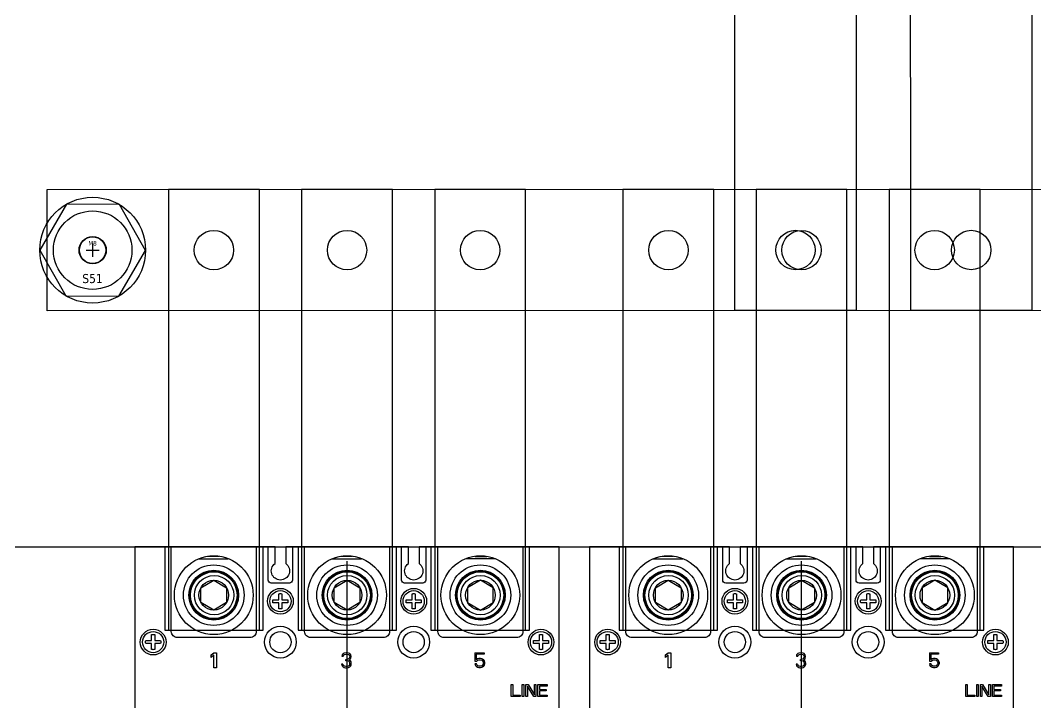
# Model space of a CAD drawing. Header units: millimetres. Extents: x 28713 to 59118, y -54378 to -19615.
# Drawn here: x 37591.1 to 37926.2, y -25653.9 to -25428.7 of the extents above; entities that cross this region are included whole.
import ezdxf

# ---------------------------------------------------------------- set-up
doc = ezdxf.new("R2010")
doc.units = ezdxf.units.MM
doc.header["$LTSCALE"] = 3
doc.linetypes.add('ACAD_ISO04W100', pattern=[30, 24, -3, 0, -3])
for name, color, linetype in [('@.VISIBLE', 7, 'Continuous'), ('centerline', 6, 'ACAD_ISO04W100'), ('equipments', 2, 'Continuous')]:
    doc.layers.add(name, color=color, linetype=linetype)
doc.styles.get("Standard").update_dxf_attribs({"font": 'arial.ttf'})

# ---------------------------------------------------------------- blocks, each defined once
blk = doc.blocks.new('ftgt5q3')
at = {"color": 252}
for p, q in [((37617.54, -25502.32), (37617.54, -25506.68)), ((37615.36, -25504.5), (37619.72, -25504.5))]:
    blk.add_line(p, q, dxfattribs=at)
at = {"color": 1}
blk.add_lwpolyline([(37608.9, -25489.33), (37600.08, -25504.54), (37608.72, -25519.57), (37626.18, -25519.67), (37635, -25504.6), (37626.36, -25489.43)], close=True, dxfattribs=at)
for radius in [17.46, 12.96, 4.37]:
    blk.add_circle((37617.54, -25504.5), radius, dxfattribs=at)
at = {"color": 1, "width": 30.0978, "attachment_point": 5}
for s, insert, char_height in [('{\\fTahoma|b0|i0|c0|p34;M8}', (37617.5, -25502.25), 1.5), ('{\\fTahoma|b0|i0|c0|p34;S51}', (37617.5, -25513.89), 3)]:
    blk.add_mtext(s, dxfattribs=dict(at, insert=insert, char_height=char_height))

msp = doc.modelspace()

# ---------------------------------------------------------------- linework, layer by layer
at = {"color": 6}
msp.add_circle((37614.98, -25504.54), 4.5, dxfattribs=at)
at = {"layer": '@.VISIBLE', "color": 1}
for points in [[(37826.95, -25370.41), (37866.95, -25370.41), (37866.97, -25524.48), (37826.97, -25524.48)], [(37599.98, -25484.54), (38213.98, -25484.41), (38213.98, -25524.41), (37599.98, -25524.54)], [(37640.01, -25629.91), (37670.01, -25629.91), (37670, -25484.52), (37640, -25484.52)], [(37790.01, -25629.91), (37820.01, -25629.91), (37820, -25484.52), (37790, -25484.52)]]:
    msp.add_lwpolyline(points, close=True, dxfattribs=at)
at = {"layer": '@.VISIBLE', "color": 2}
for points in [[(37884.95, -25370.41), (37924.95, -25370.41), (37924.97, -25524.46), (37884.97, -25524.46)], [(37683.95, -25629.91), (37713.95, -25629.91), (37713.94, -25484.5), (37683.94, -25484.5)], [(37833.95, -25629.91), (37863.95, -25629.91), (37863.94, -25484.5), (37833.94, -25484.5)]]:
    msp.add_lwpolyline(points, close=True, dxfattribs=at)
at = {"layer": '@.VISIBLE', "color": 4}
for points in [[(37727.89, -25629.91), (37757.89, -25629.91), (37757.88, -25484.5), (37727.88, -25484.5)], [(37877.89, -25629.91), (37907.89, -25629.91), (37907.88, -25484.5), (37877.88, -25484.5)]]:
    msp.add_lwpolyline(points, close=True, dxfattribs=at)
at = {"layer": '@.VISIBLE'}
msp.add_lwpolyline([(37525.45, -25602.41), (38284.45, -25602.41), (38284.45, -25859.41), (37525.45, -25859.41)], close=True, dxfattribs=at)
at = {"layer": '@.VISIBLE', "color": 1}
for centre in [(37655, -25504.52), (37805, -25504.52), (37846.96, -25504.48), (37655.07, -25618.41), (37805.07, -25618.41)]:
    msp.add_circle(centre, 6.5, dxfattribs=at)
at = {"layer": '@.VISIBLE', "color": 2}
for centre in [(37698.94, -25504.52), (37848.94, -25504.52), (37904.96, -25504.48), (37699.02, -25618.41), (37849.02, -25618.41)]:
    msp.add_circle(centre, 6.5, dxfattribs=at)
at = {"layer": '@.VISIBLE', "color": 4}
for centre in [(37742.88, -25504.51), (37892.88, -25504.51), (37742.95, -25618.41), (37892.95, -25618.41)]:
    msp.add_circle(centre, 6.5, dxfattribs=at)
at = {"layer": 'centerline'}
for p, q in [((37698.95, -25859.41), (37698.95, -25602.41)), ((37848.95, -25859.41), (37848.95, -25602.41))]:
    msp.add_line(p, q, dxfattribs=at)
at = {"layer": 'equipments'}
for p, q in [((37650.03, -25606.41), (37659.76, -25606.41)), ((37656.72, -25605.61), (37652.9, -25605.61)), ((37694.02, -25606.41), (37703.76, -25606.41)), ((37700.72, -25605.61), (37696.85, -25605.61)), ((37747.89, -25606.41), (37738.15, -25606.41)), ((37741.19, -25605.61), (37745.05, -25605.61)), ((37800.03, -25606.41), (37809.76, -25606.41)), ((37806.72, -25605.61), (37802.9, -25605.61)), ((37844.02, -25606.41), (37853.76, -25606.41)), ((37850.72, -25605.61), (37846.85, -25605.61)), ((37897.89, -25606.41), (37888.15, -25606.41)), ((37891.19, -25605.61), (37895.05, -25605.61)), ((37646.75, -25618.41), (37646.95, -25618.41)), ((37646.82, -25617.41), (37647.03, -25617.41)), ((37690.75, -25618.41), (37690.95, -25618.41)), ((37690.82, -25617.41), (37691.03, -25617.41)), ((37751.09, -25617.41), (37750.88, -25617.41)), ((37751.15, -25618.41), (37750.95, -25618.41)), ((37796.75, -25618.41), (37796.95, -25618.41)), ((37796.82, -25617.41), (37797.03, -25617.41)), ((37840.75, -25618.41), (37840.95, -25618.41)), ((37840.82, -25617.41), (37841.03, -25617.41)), ((37901.09, -25617.41), (37900.88, -25617.41)), ((37901.15, -25618.41), (37900.95, -25618.41))]:
    msp.add_line(p, q, dxfattribs=at)
for points in [[(37628.95, -25602.41), (37628.95, -25859.41), (37675.2, -25859.41), (37675.2, -25853.84, -3.106685), (37678.7, -25853.84), (37678.7, -25859.41), (37719.2, -25859.41), (37719.2, -25853.84, -3.106685), (37722.7, -25853.84), (37722.7, -25859.41), (37768.95, -25859.41), (37768.95, -25602.41), (37722.7, -25602.41), (37722.7, -25607.97, -3.106685), (37719.2, -25607.97), (37719.2, -25602.41), (37678.7, -25602.41), (37678.7, -25607.97, -3.106685), (37675.2, -25607.97), (37675.2, -25602.41)], [(37778.95, -25602.41), (37778.95, -25859.41), (37825.2, -25859.41), (37825.2, -25853.84, -3.106685), (37828.7, -25853.84), (37828.7, -25859.41), (37869.2, -25859.41), (37869.2, -25853.84, -3.106685), (37872.7, -25853.84), (37872.7, -25859.41), (37918.95, -25859.41), (37918.95, -25602.41), (37872.7, -25602.41), (37872.7, -25607.97, -3.106685), (37869.2, -25607.97), (37869.2, -25602.41), (37828.7, -25602.41), (37828.7, -25607.97, -3.106685), (37825.2, -25607.97), (37825.2, -25602.41)]]:
    msp.add_lwpolyline(points, format="xyb", close=True, dxfattribs=at)
at = {"layer": 'equipments', "color": 8}
for points in [[(37638.76, -25602.41), (37638.76, -25629.91), (37671.26, -25629.91), (37671.26, -25602.41)], [(37682.77, -25602.41), (37682.77, -25629.91), (37715.27, -25629.91), (37715.27, -25602.41)], [(37726.64, -25602.41), (37726.64, -25629.91), (37759.14, -25629.91), (37759.14, -25602.41)], [(37788.76, -25602.41), (37788.76, -25629.91), (37821.26, -25629.91), (37821.26, -25602.41)], [(37832.77, -25602.41), (37832.77, -25629.91), (37865.27, -25629.91), (37865.27, -25602.41)], [(37876.64, -25602.41), (37876.64, -25629.91), (37909.14, -25629.91), (37909.14, -25602.41)]]:
    msp.add_lwpolyline(points, dxfattribs=at)
at = {"layer": 'equipments'}
for points in [[(37669.45, -25602.41, 0.414214), (37668.95, -25602.91), (37668.95, -25630.41, -0.414214), (37666.95, -25632.41), (37642.95, -25632.41, -0.414214), (37640.95, -25630.41), (37640.95, -25602.91, 0.414214), (37640.45, -25602.41)], [(37681.45, -25602.41, 0.414214), (37680.95, -25602.91), (37680.95, -25613.41, -0.414214), (37679.95, -25614.41), (37673.95, -25614.41, -0.414214), (37672.95, -25613.41), (37672.95, -25602.91, 0.414214), (37672.45, -25602.41)], [(37713.45, -25602.41, 0.414214), (37712.95, -25602.91), (37712.95, -25630.41, -0.414214), (37710.95, -25632.41), (37686.95, -25632.41, -0.414214), (37684.95, -25630.41), (37684.95, -25602.91, 0.414214), (37684.45, -25602.41)], [(37725.45, -25602.41, 0.414214), (37724.95, -25602.91), (37724.95, -25613.41, -0.414214), (37723.95, -25614.41), (37717.95, -25614.41, -0.414214), (37716.95, -25613.41), (37716.95, -25602.91, 0.414214), (37716.45, -25602.41)], [(37757.45, -25602.41, 0.414214), (37756.95, -25602.91), (37756.95, -25630.41, -0.414214), (37754.95, -25632.41), (37730.95, -25632.41, -0.414214), (37728.95, -25630.41), (37728.95, -25602.91, 0.414214), (37728.45, -25602.41)], [(37819.45, -25602.41, 0.414214), (37818.95, -25602.91), (37818.95, -25630.41, -0.414214), (37816.95, -25632.41), (37792.95, -25632.41, -0.414214), (37790.95, -25630.41), (37790.95, -25602.91, 0.414214), (37790.45, -25602.41)], [(37831.45, -25602.41, 0.414214), (37830.95, -25602.91), (37830.95, -25613.41, -0.414214), (37829.95, -25614.41), (37823.95, -25614.41, -0.414214), (37822.95, -25613.41), (37822.95, -25602.91, 0.414214), (37822.45, -25602.41)], [(37863.45, -25602.41, 0.414214), (37862.95, -25602.91), (37862.95, -25630.41, -0.414214), (37860.95, -25632.41), (37836.95, -25632.41, -0.414214), (37834.95, -25630.41), (37834.95, -25602.91, 0.414214), (37834.45, -25602.41)], [(37875.45, -25602.41, 0.414214), (37874.95, -25602.91), (37874.95, -25613.41, -0.414214), (37873.95, -25614.41), (37867.95, -25614.41, -0.414214), (37866.95, -25613.41), (37866.95, -25602.91, 0.414214), (37866.45, -25602.41)], [(37907.45, -25602.41, 0.414214), (37906.95, -25602.91), (37906.95, -25630.41, -0.414214), (37904.95, -25632.41), (37880.95, -25632.41, -0.414214), (37878.95, -25630.41), (37878.95, -25602.91, 0.414214), (37878.45, -25602.41)]]:
    msp.add_lwpolyline(points, format="xyb", dxfattribs=at)
for points in [[(37650.71, -25620.86), (37650.71, -25615.96), (37654.95, -25613.51), (37659.2, -25615.96)], [(37694.71, -25620.86), (37694.71, -25615.96), (37698.95, -25613.51), (37703.2, -25615.96)], [(37747.2, -25620.86), (37747.2, -25615.96), (37742.95, -25613.51), (37738.71, -25615.96)], [(37800.71, -25620.86), (37800.71, -25615.96), (37804.95, -25613.51), (37809.2, -25615.96)], [(37844.71, -25620.86), (37844.71, -25615.96), (37848.95, -25613.51), (37853.2, -25615.96)], [(37897.2, -25620.86), (37897.2, -25615.96), (37892.95, -25613.51), (37888.71, -25615.96)], [(37659.2, -25615.96), (37659.2, -25620.86), (37654.95, -25623.31), (37650.71, -25620.86)], [(37703.2, -25615.96), (37703.2, -25620.86), (37698.95, -25623.31), (37694.71, -25620.86)], [(37738.71, -25615.96), (37738.71, -25620.86), (37742.95, -25623.31), (37747.2, -25620.86)], [(37809.2, -25615.96), (37809.2, -25620.86), (37804.95, -25623.31), (37800.71, -25620.86)], [(37853.2, -25615.96), (37853.2, -25620.86), (37848.95, -25623.31), (37844.71, -25620.86)], [(37888.71, -25615.96), (37888.71, -25620.86), (37892.95, -25623.31), (37897.2, -25620.86)], [(37721.45, -25622.88), (37721.29, -25622.89), (37721.12, -25622.9), (37720.95, -25622.91), (37720.79, -25622.9), (37720.62, -25622.89), (37720.45, -25622.88), (37720.45, -25620.91), (37718.48, -25620.91), (37718.46, -25620.57), (37718.46, -25620.24), (37718.48, -25619.91), (37720.45, -25619.91), (37720.45, -25617.93)], [(37720.45, -25617.93), (37720.62, -25617.92), (37720.79, -25617.91), (37720.95, -25617.91), (37721.12, -25617.91), (37721.29, -25617.92), (37721.45, -25617.93), (37721.45, -25619.91), (37723.43, -25619.91), (37723.45, -25620.24), (37723.45, -25620.57), (37723.43, -25620.91), (37721.45, -25620.91), (37721.45, -25622.88)], [(37871.45, -25622.88), (37871.29, -25622.89), (37871.12, -25622.9), (37870.95, -25622.91), (37870.79, -25622.9), (37870.62, -25622.89), (37870.45, -25622.88), (37870.45, -25620.91), (37868.48, -25620.91), (37868.46, -25620.57), (37868.46, -25620.24), (37868.48, -25619.91), (37870.45, -25619.91), (37870.45, -25617.93)], [(37870.45, -25617.93), (37870.62, -25617.92), (37870.79, -25617.91), (37870.95, -25617.91), (37871.12, -25617.91), (37871.29, -25617.92), (37871.45, -25617.93), (37871.45, -25619.91), (37873.43, -25619.91), (37873.45, -25620.24), (37873.45, -25620.57), (37873.43, -25620.91), (37871.45, -25620.91), (37871.45, -25622.88)], [(37700.09, -25641.87), (37700.27, -25641.55), (37700.35, -25641.24), (37700.35, -25640.81), (37700.27, -25640.38), (37700.09, -25640.07), (37699.64, -25639.85), (37700, -25639.53), (37700.18, -25639.21), (37700.27, -25638.79), (37700.27, -25638.58), (37700.18, -25638.15), (37699.82, -25637.72), (37699.47, -25637.51), (37698.84, -25637.41), (37698.67, -25637.41), (37698.04, -25637.51), (37697.69, -25637.72), (37697.33, -25638.15), (37697.24, -25638.58), (37697.69, -25638.58), (37697.87, -25638.26), (37698.13, -25638.04), (37698.58, -25637.94), (37698.93, -25637.94), (37699.38, -25638.04), (37699.64, -25638.26), (37699.82, -25638.58), (37699.82, -25638.79), (37699.64, -25639.21), (37699.47, -25639.43), (37698.93, -25639.64)], [(37697.6, -25641.24), (37697.69, -25641.45), (37697.87, -25641.66), (37698.04, -25641.77), (37698.49, -25641.87), (37699.02, -25641.87), (37699.47, -25641.77), (37699.64, -25641.66), (37699.82, -25641.45), (37699.91, -25641.24), (37699.91, -25640.81), (37699.73, -25640.38), (37699.47, -25640.17), (37698.93, -25640.07), (37698.58, -25640.07), (37698.58, -25639.64), (37698.93, -25639.64)], [(37741.15, -25637.41), (37744.18, -25637.41), (37744.18, -25637.94), (37741.6, -25637.94), (37741.6, -25639.64), (37742.04, -25639.32), (37742.49, -25639.21), (37743.02, -25639.21), (37743.47, -25639.32), (37743.91, -25639.64), (37744.18, -25640.07), (37744.35, -25640.6), (37744.35, -25641.02), (37744.18, -25641.55), (37743.91, -25641.98), (37743.47, -25642.3), (37743.02, -25642.41), (37742.49, -25642.41), (37742.04, -25642.3), (37741.6, -25641.98), (37741.33, -25641.55)], [(37741.15, -25637.41), (37741.15, -25640.17), (37741.78, -25640.17), (37742.13, -25639.85), (37742.49, -25639.75), (37743.02, -25639.75), (37743.38, -25639.85), (37743.64, -25640.07), (37743.82, -25640.38), (37743.91, -25640.7), (37743.91, -25640.92), (37743.82, -25641.24), (37743.64, -25641.55), (37743.38, -25641.77)], [(37850.09, -25641.87), (37850.27, -25641.55), (37850.35, -25641.24), (37850.35, -25640.81), (37850.27, -25640.38), (37850.09, -25640.07), (37849.64, -25639.85), (37850, -25639.53), (37850.18, -25639.21), (37850.27, -25638.79), (37850.27, -25638.58), (37850.18, -25638.15), (37849.82, -25637.72), (37849.47, -25637.51), (37848.84, -25637.41), (37848.67, -25637.41), (37848.04, -25637.51), (37847.69, -25637.72), (37847.33, -25638.15), (37847.24, -25638.58), (37847.69, -25638.58), (37847.87, -25638.26), (37848.13, -25638.04), (37848.58, -25637.94), (37848.93, -25637.94), (37849.38, -25638.04), (37849.64, -25638.26), (37849.82, -25638.58), (37849.82, -25638.79), (37849.64, -25639.21), (37849.47, -25639.43), (37848.93, -25639.64)], [(37847.6, -25641.24), (37847.69, -25641.45), (37847.87, -25641.66), (37848.04, -25641.77), (37848.49, -25641.87), (37849.02, -25641.87), (37849.47, -25641.77), (37849.64, -25641.66), (37849.82, -25641.45), (37849.91, -25641.24), (37849.91, -25640.81), (37849.73, -25640.38), (37849.47, -25640.17), (37848.93, -25640.07), (37848.58, -25640.07), (37848.58, -25639.64), (37848.93, -25639.64)], [(37891.15, -25637.41), (37894.18, -25637.41), (37894.18, -25637.94), (37891.6, -25637.94), (37891.6, -25639.64), (37892.04, -25639.32), (37892.49, -25639.21), (37893.02, -25639.21), (37893.47, -25639.32), (37893.91, -25639.64), (37894.18, -25640.07), (37894.35, -25640.6), (37894.35, -25641.02), (37894.18, -25641.55), (37893.91, -25641.98), (37893.47, -25642.3), (37893.02, -25642.41), (37892.49, -25642.41), (37892.04, -25642.3), (37891.6, -25641.98), (37891.33, -25641.55)], [(37891.15, -25637.41), (37891.15, -25640.17), (37891.78, -25640.17), (37892.13, -25639.85), (37892.49, -25639.75), (37893.02, -25639.75), (37893.38, -25639.85), (37893.64, -25640.07), (37893.82, -25640.38), (37893.91, -25640.7), (37893.91, -25640.92), (37893.82, -25641.24), (37893.64, -25641.55), (37893.38, -25641.77)], [(37697.6, -25641.24), (37697.15, -25641.24), (37697.24, -25641.55), (37697.42, -25641.87), (37697.69, -25642.09), (37698.04, -25642.3), (37698.4, -25642.41), (37699.11, -25642.41), (37699.47, -25642.3), (37699.82, -25642.09), (37700.09, -25641.87)], [(37743.38, -25641.77), (37743.02, -25641.87), (37742.49, -25641.87), (37742.13, -25641.77), (37741.87, -25641.55), (37741.69, -25641.13), (37741.15, -25641.13), (37741.33, -25641.55)], [(37847.6, -25641.24), (37847.15, -25641.24), (37847.24, -25641.55), (37847.42, -25641.87), (37847.69, -25642.09), (37848.04, -25642.3), (37848.4, -25642.41), (37849.11, -25642.41), (37849.47, -25642.3), (37849.82, -25642.09), (37850.09, -25641.87)], [(37893.38, -25641.77), (37893.02, -25641.87), (37892.49, -25641.87), (37892.13, -25641.77), (37891.87, -25641.55), (37891.69, -25641.13), (37891.15, -25641.13), (37891.33, -25641.55)]]:
    msp.add_lwpolyline(points, dxfattribs=at)
for points in [[(37679.43, -25620.91), (37677.45, -25620.91), (37677.45, -25622.88), (37677.29, -25622.89), (37677.12, -25622.9), (37676.95, -25622.91), (37676.79, -25622.9), (37676.62, -25622.89), (37676.45, -25622.88), (37676.45, -25620.91), (37674.48, -25620.91), (37674.46, -25620.57), (37674.46, -25620.24), (37674.48, -25619.91), (37676.45, -25619.91), (37676.45, -25617.93), (37676.62, -25617.92), (37676.79, -25617.91), (37676.95, -25617.91), (37677.12, -25617.91), (37677.29, -25617.92), (37677.45, -25617.93), (37677.45, -25619.91), (37679.43, -25619.91), (37679.45, -25620.24), (37679.45, -25620.57)], [(37829.43, -25620.91), (37827.45, -25620.91), (37827.45, -25622.88), (37827.29, -25622.89), (37827.12, -25622.9), (37826.95, -25622.91), (37826.79, -25622.9), (37826.62, -25622.89), (37826.45, -25622.88), (37826.45, -25620.91), (37824.48, -25620.91), (37824.46, -25620.57), (37824.46, -25620.24), (37824.48, -25619.91), (37826.45, -25619.91), (37826.45, -25617.93), (37826.62, -25617.92), (37826.79, -25617.91), (37826.95, -25617.91), (37827.12, -25617.91), (37827.29, -25617.92), (37827.45, -25617.93), (37827.45, -25619.91), (37829.43, -25619.91), (37829.45, -25620.24), (37829.45, -25620.57)], [(37635.45, -25634.41), (37635.45, -25636.38), (37635.29, -25636.39), (37635.12, -25636.4), (37634.95, -25636.41), (37634.79, -25636.4), (37634.62, -25636.39), (37634.45, -25636.38), (37634.45, -25634.41), (37632.48, -25634.41), (37632.46, -25634.07), (37632.46, -25633.74), (37632.48, -25633.41), (37634.45, -25633.41), (37634.45, -25631.43), (37634.62, -25631.42), (37634.79, -25631.41), (37634.95, -25631.41), (37635.12, -25631.41), (37635.29, -25631.42), (37635.45, -25631.43), (37635.45, -25633.41), (37637.43, -25633.41), (37637.45, -25633.74), (37637.45, -25634.07), (37637.43, -25634.41)], [(37765.43, -25634.41), (37763.45, -25634.41), (37763.45, -25636.38), (37763.29, -25636.39), (37763.12, -25636.4), (37762.95, -25636.41), (37762.79, -25636.4), (37762.62, -25636.39), (37762.45, -25636.38), (37762.45, -25634.41), (37760.48, -25634.41), (37760.46, -25634.07), (37760.46, -25633.74), (37760.48, -25633.41), (37762.45, -25633.41), (37762.45, -25631.43), (37762.62, -25631.42), (37762.79, -25631.41), (37762.95, -25631.41), (37763.12, -25631.41), (37763.29, -25631.42), (37763.45, -25631.43), (37763.45, -25633.41), (37765.43, -25633.41), (37765.45, -25633.74), (37765.45, -25634.07)], [(37785.45, -25634.41), (37785.45, -25636.38), (37785.29, -25636.39), (37785.12, -25636.4), (37784.95, -25636.41), (37784.79, -25636.4), (37784.62, -25636.39), (37784.45, -25636.38), (37784.45, -25634.41), (37782.48, -25634.41), (37782.46, -25634.07), (37782.46, -25633.74), (37782.48, -25633.41), (37784.45, -25633.41), (37784.45, -25631.43), (37784.62, -25631.42), (37784.79, -25631.41), (37784.95, -25631.41), (37785.12, -25631.41), (37785.29, -25631.42), (37785.45, -25631.43), (37785.45, -25633.41), (37787.43, -25633.41), (37787.45, -25633.74), (37787.45, -25634.07), (37787.43, -25634.41)], [(37915.43, -25634.41), (37913.45, -25634.41), (37913.45, -25636.38), (37913.29, -25636.39), (37913.12, -25636.4), (37912.95, -25636.41), (37912.79, -25636.4), (37912.62, -25636.39), (37912.45, -25636.38), (37912.45, -25634.41), (37910.48, -25634.41), (37910.46, -25634.07), (37910.46, -25633.74), (37910.48, -25633.41), (37912.45, -25633.41), (37912.45, -25631.43), (37912.62, -25631.42), (37912.79, -25631.41), (37912.95, -25631.41), (37913.12, -25631.41), (37913.29, -25631.42), (37913.45, -25631.43), (37913.45, -25633.41), (37915.43, -25633.41), (37915.45, -25633.74), (37915.45, -25634.07)], [(37654.05, -25639), (37654.05, -25638.15), (37654.95, -25637.41), (37655.85, -25637.41), (37655.85, -25642.41), (37654.95, -25642.41), (37654.95, -25638.26)], [(37804.05, -25639), (37804.05, -25638.15), (37804.95, -25637.41), (37805.85, -25637.41), (37805.85, -25642.41), (37804.95, -25642.41), (37804.95, -25638.26)], [(37756.12, -25651.91), (37753.12, -25651.91), (37753.12, -25647.91), (37753.62, -25647.91), (37753.62, -25651.4), (37756.12, -25651.4)], [(37756.79, -25647.91), (37757.29, -25647.91), (37757.29, -25651.91), (37756.79, -25651.91)], [(37760.79, -25647.91), (37761.29, -25647.91), (37761.29, -25651.91), (37760.54, -25651.91), (37758.46, -25648.42), (37758.46, -25651.91), (37757.96, -25651.91), (37757.96, -25647.91), (37758.71, -25647.91), (37760.79, -25651.31)], [(37762.46, -25650.03), (37762.46, -25651.4), (37764.96, -25651.4), (37764.96, -25651.91), (37761.96, -25651.91), (37761.96, -25647.91), (37764.96, -25647.91), (37764.96, -25648.42), (37762.46, -25648.42), (37762.46, -25649.52), (37764.62, -25649.52), (37764.62, -25650.03)], [(37906.12, -25651.91), (37903.12, -25651.91), (37903.12, -25647.91), (37903.62, -25647.91), (37903.62, -25651.4), (37906.12, -25651.4)], [(37906.79, -25647.91), (37907.29, -25647.91), (37907.29, -25651.91), (37906.79, -25651.91)], [(37910.79, -25647.91), (37911.29, -25647.91), (37911.29, -25651.91), (37910.54, -25651.91), (37908.46, -25648.42), (37908.46, -25651.91), (37907.96, -25651.91), (37907.96, -25647.91), (37908.71, -25647.91), (37910.79, -25651.31)], [(37912.46, -25650.03), (37912.46, -25651.4), (37914.96, -25651.4), (37914.96, -25651.91), (37911.96, -25651.91), (37911.96, -25647.91), (37914.96, -25647.91), (37914.96, -25648.42), (37912.46, -25648.42), (37912.46, -25649.52), (37914.62, -25649.52), (37914.62, -25650.03)]]:
    msp.add_lwpolyline(points, close=True, dxfattribs=at)
for centre, radius in [((37654.95, -25618.41), 13), ((37698.95, -25618.41), 13), ((37742.95, -25618.41), 13), ((37804.95, -25618.41), 13), ((37848.95, -25618.41), 13), ((37892.95, -25618.41), 13), ((37654.95, -25618.41), 10), ((37654.95, -25618.41), 8.2), ((37698.95, -25618.41), 10), ((37698.95, -25618.41), 8.2), ((37742.95, -25618.41), 10), ((37742.95, -25618.41), 8.2), ((37804.95, -25618.41), 10), ((37804.95, -25618.41), 8.2), ((37848.95, -25618.41), 10), ((37848.95, -25618.41), 8.2), ((37892.95, -25618.41), 10), ((37892.95, -25618.41), 8.2), ((37654.95, -25618.41), 8), ((37654.95, -25618.41), 7.7), ((37654.95, -25618.41), 4.9), ((37698.95, -25618.41), 8), ((37698.95, -25618.41), 7.7), ((37698.95, -25618.41), 4.9), ((37742.95, -25618.41), 8), ((37742.95, -25618.41), 7.7), ((37742.95, -25618.41), 4.9), ((37804.95, -25618.41), 8), ((37804.95, -25618.41), 7.7), ((37804.95, -25618.41), 4.9), ((37848.95, -25618.41), 8), ((37848.95, -25618.41), 7.7), ((37848.95, -25618.41), 4.9), ((37892.95, -25618.41), 8), ((37892.95, -25618.41), 7.7), ((37892.95, -25618.41), 4.9), ((37676.95, -25620.41), 4.25), ((37676.95, -25620.41), 3.5), ((37720.95, -25620.41), 4.25), ((37720.95, -25620.41), 3.5), ((37826.95, -25620.41), 4.25), ((37826.95, -25620.41), 3.5), ((37870.95, -25620.41), 4.25), ((37870.95, -25620.41), 3.5), ((37634.95, -25633.91), 4.25), ((37676.95, -25633.91), 5.25), ((37720.95, -25633.91), 5.25), ((37762.95, -25633.91), 4.25), ((37784.95, -25633.91), 4.25), ((37826.95, -25633.91), 5.25), ((37870.95, -25633.91), 5.25), ((37912.95, -25633.91), 4.25), ((37634.95, -25633.91), 3.5), ((37676.95, -25633.91), 3.5), ((37720.95, -25633.91), 3.5), ((37762.95, -25633.91), 3.5), ((37784.95, -25633.91), 3.5), ((37826.95, -25633.91), 3.5), ((37870.95, -25633.91), 3.5), ((37912.95, -25633.91), 3.5)]:
    msp.add_circle(centre, radius, dxfattribs=at)

# ---------------------------------------------------------------- block references
msp.add_blockref('ftgt5q3', (-2.56, -0.03))

doc.saveas('drawing.dxf')
